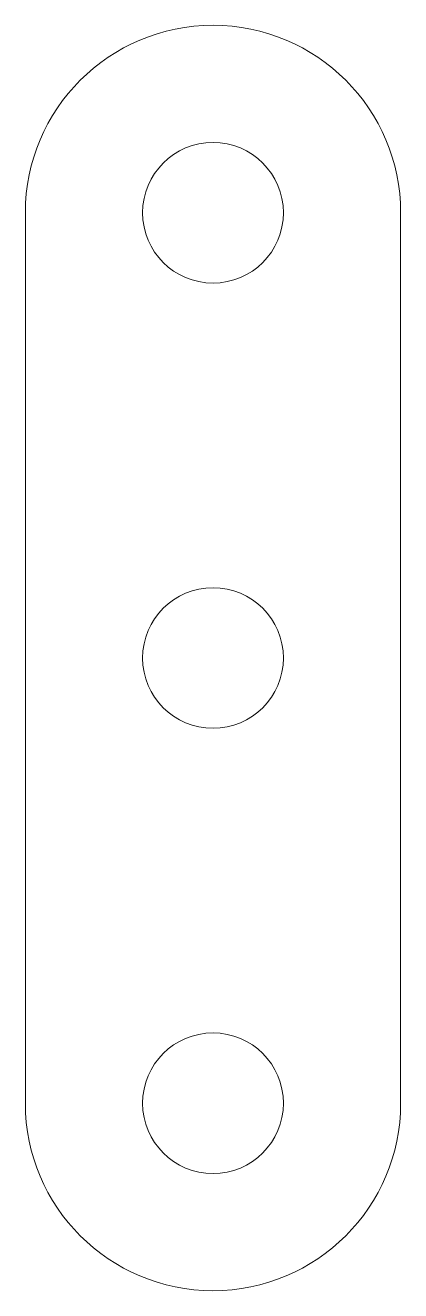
# Model space of a CAD drawing. Header units: inches. Extents: x -0.25 to 0.25, y -0.25 to 1.44.
import ezdxf

# ---------------------------------------------------------------- set-up
doc = ezdxf.new("R2010")
doc.units = ezdxf.units.IN
doc.header["$MEASUREMENT"] = 0

msp = doc.modelspace()

# ---------------------------------------------------------------- linework, layer by layer
at = {"color": 7, "linetype": 'Continuous', "lineweight": 15}
for p, q in [((-0.25, 0), (-0.25, 1.1875)), ((0.25, 0), (0.25, 1.1875))]:
    msp.add_line(p, q, dxfattribs=at)
for centre in [(0, 1.1875), (0, 0.59375), (0, 0)]:
    msp.add_circle(centre, 0.09375, dxfattribs=at)
for centre, start, end in [((0, 1.1875), 0, 180), ((0, 0), 180, 0)]:
    msp.add_arc(centre, 0.25, start, end, dxfattribs=at)

doc.saveas('drawing.dxf')
